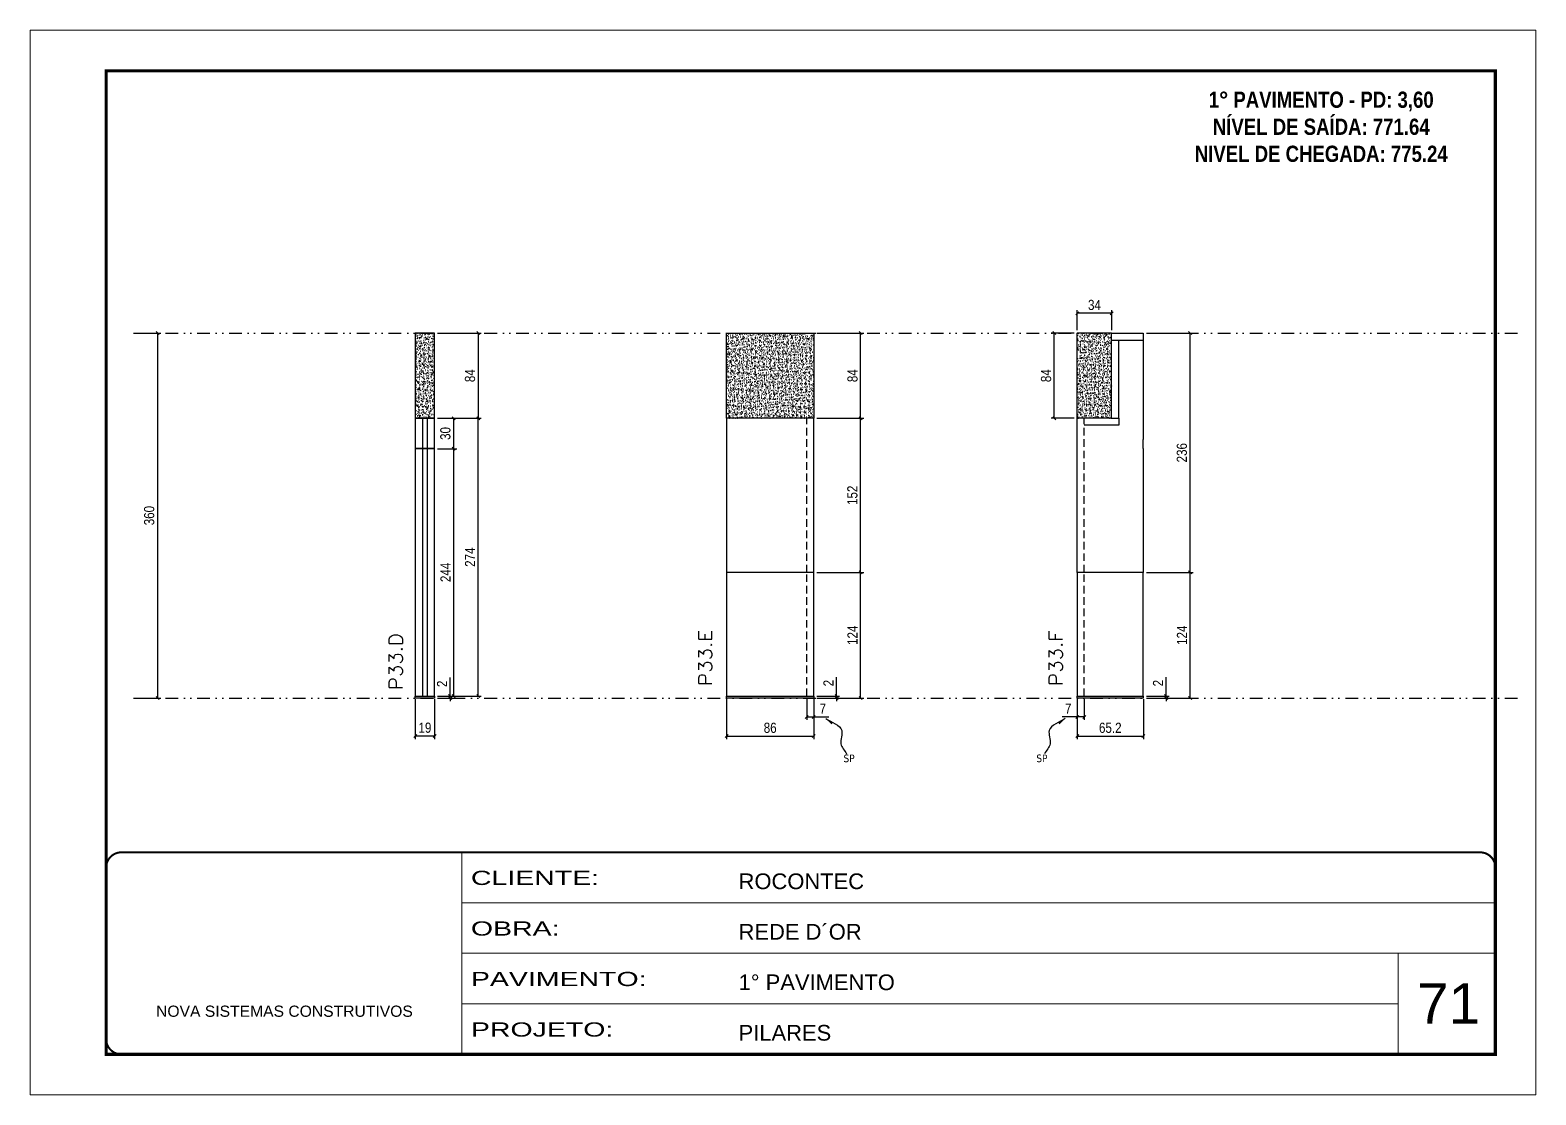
# Model space of a CAD drawing. Extents: x 2949 to 9203, y -16089 to 12527.
# Drawn here: x 6119 to 7604, y -8049 to -6999 of the extents above; entities that cross this region are included whole.
import ezdxf

# ---------------------------------------------------------------- set-up
doc = ezdxf.new("R2010")
doc.units = 0
for name, pattern in [('CONTINUO', [0]), ('DASHED', [0.75, 0.5, -0.25]), ('DIVIDE2', [0.625, 0.25, -0.125, 0, -0.125, 0, -0.125]), ('HIDDEN', [0.375, 0.25, -0.125])]:
    doc.linetypes.add(name, pattern=pattern)
for name, color, linetype, lineweight in [('CARIMBO', 255, 'Continuous', 9), ('Folhas', 255, 'Continuous', 9), ('SARRAFO DE PRESSAO', 251, 'DASHED', 9), ('Texto Seção', 7, 'Continuous', 15)]:
    doc.layers.add(name, color=color, linetype=linetype, lineweight=lineweight)
for name, color, linetype in [('COTA', 241, 'Continuous'), ('cotas', 4, 'Continuous'), ('NOMENCLATURA', 7, 'Continuous'), ('Nível', 160, 'Continuous'), ('Painéis', 200, 'Continuous'), ('SARR_2.2x7', 40, 'Continuous'), ('Sarrafo de Pressão', 42, 'HIDDEN'), ('texto', 7, 'Continuous')]:
    doc.layers.add(name, color=color, linetype=linetype)
doc.styles.add('ARIAL', font='arial.ttf')
doc.styles.add('COTA TECNICA', font='techl___.ttf', dxfattribs={"height": 10})
doc.styles.add('COTA TECNICA-50', font='techl___.ttf', dxfattribs={"height": 10})
doc.styles.add('REGUA-120', font='ROMANS.shx', dxfattribs={"height": 15})
doc.styles.add('ROMANC', font='techb___.ttf', dxfattribs={"height": 2.5})
doc.styles.get("Standard").update_dxf_attribs({"font": 'arial.ttf'})
doc.styles.add('Tecnologia', font='')
doc.styles.get('Tecnologia').set_extended_font_data('Forgotten Futurist')
doc.dimstyles.new('COTA PAINEL-50', dxfattribs={"dimtxt": 10, "dimasz": 3, "dimexe": 3, "dimexo": 3, "dimgap": 3, "dimtad": 1, "dimdec": 1, "dimzin": 12, "dimdsep": 46, "dimtxsty": 'COTA TECNICA-50', "dimblk1": 'OBLIQUE', "dimblk2": 'OBLIQUE', "dimsah": 1, "dimcen": 0.9, "dimclrd": 4, "dimclre": 4, "dimclrt": 240, "dimadec": 1, "dimazin": 3, "dimtfac": 1, "dimtdec": 1, "dimtmove": 0, "dimatfit": 3, "dimfxl": 1, "dimtolj": 1, "dimtzin": 12, "dimarcsym": 0})
doc.dimstyles.new('PAINEL', dxfattribs={"dimtxt": 10, "dimasz": 3, "dimexe": 3, "dimexo": 3, "dimgap": 3, "dimtad": 1, "dimdec": 1, "dimzin": 12, "dimdsep": 46, "dimtxsty": 'COTA TECNICA', "dimblk1": 'OBLIQUE', "dimblk2": 'OBLIQUE', "dimsah": 1, "dimcen": 0.9, "dimclrd": 4, "dimclre": 4, "dimclrt": 240, "dimadec": 1, "dimazin": 3, "dimtfac": 1, "dimtdec": 1, "dimtmove": 0, "dimatfit": 3, "dimfxl": 1, "dimtolj": 1, "dimtzin": 12, "dimarcsym": 0})
doc.dimstyles.get("Standard").update_dxf_attribs({"dimtxt": 0.18, "dimasz": 0.18, "dimexe": 0.18, "dimexo": 0.0625, "dimgap": 0.09, "dimtad": 0, "dimtih": 1, "dimtoh": 1, "dimdec": 4, "dimzin": 0, "dimdsep": 46, "dimtxsty": 'Standard', "dimcen": 0.09, "dimadec": 0, "dimazin": 0, "dimtfac": 1, "dimtdec": 4, "dimtofl": 0, "dimtmove": 0, "dimatfit": 3, "dimfxl": 1, "dimtolj": 1, "dimtzin": 0, "dimarcsym": 0})

# ---------------------------------------------------------------- blocks, each defined once
blk = doc.blocks.new('9999999999')
at = {"color": 30, "linetype": 'CONTINUO'}
for p, q in [((98564.6, 34230.2), (98564.6, 34429.4)), ((98564.6, 34379.6), (99584, 34379.6)), ((98564.6, 34329.8), (99488, 34329.8)), ((99584, 34329.8), (99488, 34329.8)), ((99488, 34329.8), (99488, 34230.2)), ((98564.6, 34280), (99488, 34280))]:
    blk.add_line(p, q, dxfattribs=at)
at = {"color": 30, "linetype": 'CONTINUO', "const_width": 2}
blk.add_lwpolyline([(99584, 34230.2), (99584, 34414.4, 0.414214), (99569, 34429.4), (98229, 34429.4, 0.414214), (98214, 34414.4), (98214, 34245.2, 0.414214), (98229, 34230.2), (99584, 34230.2)], format="xyb", dxfattribs=at)
at = {"layer": 'Folhas'}
blk.add_lwpolyline([(98139, 34190.2), (99624, 34190.2), (99624, 35240.2), (98139, 35240.2)], close=True, dxfattribs=at)
at = {"layer": 'Folhas', "color": 30, "const_width": 3}
blk.add_lwpolyline([(98214, 34230.2), (99584, 34230.2), (99584, 35200.2), (98214, 35200.2)], close=True, dxfattribs=at)
at = {"color": 7, "linetype": 'Continuous', "ltscale": 5, "style": 'ARIAL'}
for s, height, p in [('ROCONTEC', 15.48, (98837.7, 34393.1)), ('REDE D´OR', 15.48, (98837.7, 34343.3)), ('1° PAVIMENTO', 15.483, (98837.7, 34293.5)), ('NOVA SISTEMAS CONSTRUTIVOS', 11.059, (98263.2, 34267.2)), ('PILARES', 15.48, (98837.7, 34243.7))]:
    blk.add_text(s, height=height, dxfattribs=at).set_placement(p)
at = {"layer": 'Folhas', "color": 7, "style": 'Tecnologia', "width": 1.5}
for s, p in [('CLIENTE:', (98573.7, 34397.2)), ('OBRA:', (98573.7, 34347.3)), ('PAVIMENTO:', (98573.7, 34297.5)), ('PROJETO:', (98573.7, 34247.7))]:
    blk.add_text(s, height=14, dxfattribs=at).set_placement(p)
blk = doc.blocks.new('_Oblique')
at = {"color": 0, "linetype": 'ByBlock', "lineweight": -2}
blk.add_line((-0.5, -0.5), (0.5, 0.5), dxfattribs=at)
blk = doc.blocks.new('*D2762')
at = {"layer": 'cotas', "color": 4, "linetype": 'ByBlock', "lineweight": -2, "transparency": 16777216}
for p, q in [((6224, -7297.8), (6247.8, -7297.8)), ((6244.8, -7297.8), (6244.8, -7657.8)), ((6224, -7657.8), (6247.8, -7657.8))]:
    blk.add_line(p, q, dxfattribs=at)
at = {"layer": 'Defpoints', "color": 0, "linetype": 'ByBlock', "transparency": 16777216}
for p in [(6221, -7297.8), (6221, -7657.8), (6244.8, -7657.8)]:
    blk.add_point(p, dxfattribs=at)
at = {"layer": 'cotas', "color": 4, "linetype": 'ByBlock', "lineweight": -2, "transparency": 16777216, "xscale": 3, "yscale": 3, "zscale": 3}
for p, rotation in [((6244.8, -7297.8), 90), ((6244.8, -7657.8), 270)]:
    blk.add_blockref('_Oblique', p, dxfattribs=dict(at, rotation=rotation))
at = {"layer": 'cotas', "color": 240, "linetype": 'ByBlock', "transparency": 16777216, "insert": (6236.5, -7477.8), "char_height": 10, "attachment_point": 5, "rotation": 90, "style": 'COTA TECNICA'}
blk.add_mtext('\\A1;360', dxfattribs=at)
blk = doc.blocks.new('*D2734')
at = {"layer": 'COTA', "color": 4, "lineweight": -2, "transparency": 16777216}
for p, q in [((7151.7, -7658.8), (7151.7, -7698.2)), ((7216.9, -7658.8), (7216.9, -7698.2)), ((7151.7, -7695.2), (7216.9, -7695.2))]:
    blk.add_line(p, q, dxfattribs=at)
at = {"layer": 'Defpoints', "color": 0, "transparency": 16777216}
for p in [(7151.7, -7655.8), (7216.9, -7655.8), (7216.9, -7695.2)]:
    blk.add_point(p, dxfattribs=at)
at = {"layer": 'COTA', "color": 4, "lineweight": -2, "transparency": 16777216, "xscale": 3, "yscale": 3, "zscale": 3, "rotation": 180}
blk.add_blockref('_Oblique', (7151.7, -7695.2), dxfattribs=at)
at = {"layer": 'COTA', "color": 4, "lineweight": -2, "transparency": 16777216, "xscale": 3, "yscale": 3, "zscale": 3}
blk.add_blockref('_Oblique', (7216.9, -7695.2), dxfattribs=at)
at = {"layer": 'COTA', "color": 240, "transparency": 16777216, "insert": (7184.3, -7687.1), "char_height": 10, "attachment_point": 5, "style": 'COTA TECNICA'}
blk.add_mtext('\\A1;65.2', dxfattribs=at)
blk = doc.blocks.new('*D2735')
at = {"layer": 'COTA', "color": 4, "lineweight": -2, "transparency": 16777216}
for p, q in [((7219.9, -7297.8), (7266.1, -7297.8)), ((7263.1, -7533.8), (7263.1, -7297.8)), ((7219.9, -7533.8), (7266.1, -7533.8))]:
    blk.add_line(p, q, dxfattribs=at)
at = {"layer": 'Defpoints', "color": 0, "transparency": 16777216}
for p in [(7216.9, -7297.8), (7263.1, -7297.8), (7216.9, -7533.8)]:
    blk.add_point(p, dxfattribs=at)
at = {"layer": 'COTA', "color": 4, "lineweight": -2, "transparency": 16777216, "xscale": 3, "yscale": 3, "zscale": 3}
for p, rotation in [((7263.1, -7297.8), 90), ((7263.1, -7533.8), 270)]:
    blk.add_blockref('_Oblique', p, dxfattribs=dict(at, rotation=rotation))
at = {"layer": 'COTA', "color": 240, "transparency": 16777216, "insert": (7254.9, -7415.8), "char_height": 10, "attachment_point": 5, "rotation": 90, "style": 'COTA TECNICA'}
blk.add_mtext('\\A1;236', dxfattribs=at)
blk = doc.blocks.new('*D2736')
at = {"layer": 'COTA', "color": 4, "lineweight": -2, "transparency": 16777216}
for p, q in [((7151.7, -7660.8), (7151.7, -7679.3)), ((7158.7, -7658.8), (7158.7, -7679.3)), ((7151.7, -7676.3), (7136.9, -7676.3)), ((7158.7, -7676.3), (7151.7, -7676.3))]:
    blk.add_line(p, q, dxfattribs=at)
at = {"layer": 'Defpoints', "color": 0, "transparency": 16777216}
for p in [(7151.7, -7657.8), (7158.7, -7655.8), (7151.7, -7676.3)]:
    blk.add_point(p, dxfattribs=at)
at = {"layer": 'COTA', "color": 4, "lineweight": -2, "transparency": 16777216, "xscale": 3, "yscale": 3, "zscale": 3, "rotation": 180}
blk.add_blockref('_Oblique', (7151.7, -7676.3), dxfattribs=at)
at = {"layer": 'COTA', "color": 4, "lineweight": -2, "transparency": 16777216, "xscale": 3, "yscale": 3, "zscale": 3}
blk.add_blockref('_Oblique', (7158.7, -7676.3), dxfattribs=at)
at = {"layer": 'COTA', "color": 240, "transparency": 16777216, "insert": (7142.8, -7668.2), "char_height": 10, "attachment_point": 5, "style": 'COTA TECNICA-50'}
blk.add_mtext('\\A1;7', dxfattribs=at)
blk = doc.blocks.new('*D2737')
at = {"layer": 'COTA', "color": 4, "lineweight": -2, "transparency": 16777216}
for p, q in [((7219.9, -7533.8), (7266.1, -7533.8)), ((7263.1, -7657.8), (7263.1, -7533.8)), ((7219.9, -7657.8), (7266.1, -7657.8))]:
    blk.add_line(p, q, dxfattribs=at)
at = {"layer": 'Defpoints', "color": 0, "transparency": 16777216}
for p in [(7216.9, -7533.8), (7263.1, -7533.8), (7216.9, -7657.8)]:
    blk.add_point(p, dxfattribs=at)
at = {"layer": 'COTA', "color": 4, "lineweight": -2, "transparency": 16777216, "xscale": 3, "yscale": 3, "zscale": 3}
for p, rotation in [((7263.1, -7533.8), 90), ((7263.1, -7657.8), 270)]:
    blk.add_blockref('_Oblique', p, dxfattribs=dict(at, rotation=rotation))
at = {"layer": 'COTA', "color": 240, "transparency": 16777216, "insert": (7255, -7595.8), "char_height": 10, "attachment_point": 5, "rotation": 90, "style": 'COTA TECNICA-50'}
blk.add_mtext('\\A1;124', dxfattribs=at)
blk = doc.blocks.new('*D2738')
at = {"layer": 'COTA', "color": 4, "lineweight": -2, "transparency": 16777216}
for p, q in [((7239.4, -7655.8), (7239.4, -7637)), ((7219.9, -7655.8), (7242.4, -7655.8)), ((7219.9, -7657.8), (7242.4, -7657.8)), ((7239.4, -7657.8), (7239.4, -7655.8)), ((7239.4, -7657.8), (7239.4, -7660.8))]:
    blk.add_line(p, q, dxfattribs=at)
at = {"layer": 'Defpoints', "color": 0, "transparency": 16777216}
for p in [(7216.9, -7655.8), (7216.9, -7657.8), (7239.4, -7657.8)]:
    blk.add_point(p, dxfattribs=at)
at = {"layer": 'COTA', "color": 4, "lineweight": -2, "transparency": 16777216, "xscale": 3, "yscale": 3, "zscale": 3}
for p, rotation in [((7239.4, -7655.8), 270), ((7239.4, -7657.8), 90)]:
    blk.add_blockref('_Oblique', p, dxfattribs=dict(at, rotation=rotation))
at = {"layer": 'COTA', "color": 240, "transparency": 16777216, "insert": (7231.4, -7643), "char_height": 10, "attachment_point": 5, "rotation": 90, "style": 'COTA TECNICA-50'}
blk.add_mtext('\\A1;2', dxfattribs=at)
blk = doc.blocks.new('*D2739')
at = {"layer": 'COTA', "color": 4, "lineweight": -2, "transparency": 16777216}
for p, q in [((6805.9, -7658.8), (6805.9, -7698.2)), ((6891.9, -7658.8), (6891.9, -7698.2)), ((6805.9, -7695.2), (6891.9, -7695.2))]:
    blk.add_line(p, q, dxfattribs=at)
at = {"layer": 'Defpoints', "color": 0, "transparency": 16777216}
for p in [(6805.9, -7655.8), (6891.9, -7655.8), (6891.9, -7695.2)]:
    blk.add_point(p, dxfattribs=at)
at = {"layer": 'COTA', "color": 4, "lineweight": -2, "transparency": 16777216, "xscale": 3, "yscale": 3, "zscale": 3, "rotation": 180}
blk.add_blockref('_Oblique', (6805.9, -7695.2), dxfattribs=at)
at = {"layer": 'COTA', "color": 4, "lineweight": -2, "transparency": 16777216, "xscale": 3, "yscale": 3, "zscale": 3}
blk.add_blockref('_Oblique', (6891.9, -7695.2), dxfattribs=at)
at = {"layer": 'COTA', "color": 240, "transparency": 16777216, "insert": (6848.9, -7687.1), "char_height": 10, "attachment_point": 5, "style": 'COTA TECNICA'}
blk.add_mtext('\\A1;86', dxfattribs=at)
blk = doc.blocks.new('*D2740')
at = {"layer": 'COTA', "color": 4, "lineweight": -2, "transparency": 16777216}
for p, q in [((6884.9, -7658.8), (6884.9, -7679.3)), ((6891.9, -7660.8), (6891.9, -7679.3)), ((6884.9, -7676.3), (6891.9, -7676.3)), ((6891.9, -7676.3), (6906.6, -7676.3))]:
    blk.add_line(p, q, dxfattribs=at)
at = {"layer": 'Defpoints', "color": 0, "transparency": 16777216}
for p in [(6884.9, -7655.8), (6891.9, -7657.8), (6891.9, -7676.3)]:
    blk.add_point(p, dxfattribs=at)
at = {"layer": 'COTA', "color": 4, "lineweight": -2, "transparency": 16777216, "xscale": 3, "yscale": 3, "zscale": 3, "rotation": 180}
blk.add_blockref('_Oblique', (6884.9, -7676.3), dxfattribs=at)
at = {"layer": 'COTA', "color": 4, "lineweight": -2, "transparency": 16777216, "xscale": 3, "yscale": 3, "zscale": 3}
blk.add_blockref('_Oblique', (6891.9, -7676.3), dxfattribs=at)
at = {"layer": 'COTA', "color": 240, "transparency": 16777216, "insert": (6900.8, -7668.2), "char_height": 10, "attachment_point": 5, "style": 'COTA TECNICA-50'}
blk.add_mtext('\\A1;7', dxfattribs=at)
blk = doc.blocks.new('*D2741')
at = {"layer": 'COTA', "color": 4, "lineweight": -2, "transparency": 16777216}
for p, q in [((6894.9, -7533.8), (6941.1, -7533.8)), ((6938.1, -7657.8), (6938.1, -7533.8)), ((6894.9, -7657.8), (6941.1, -7657.8))]:
    blk.add_line(p, q, dxfattribs=at)
at = {"layer": 'Defpoints', "color": 0, "transparency": 16777216}
for p in [(6891.9, -7533.8), (6938.1, -7533.8), (6891.9, -7657.8)]:
    blk.add_point(p, dxfattribs=at)
at = {"layer": 'COTA', "color": 4, "lineweight": -2, "transparency": 16777216, "xscale": 3, "yscale": 3, "zscale": 3}
for p, rotation in [((6938.1, -7533.8), 90), ((6938.1, -7657.8), 270)]:
    blk.add_blockref('_Oblique', p, dxfattribs=dict(at, rotation=rotation))
at = {"layer": 'COTA', "color": 240, "transparency": 16777216, "insert": (6930.1, -7595.8), "char_height": 10, "attachment_point": 5, "rotation": 90, "style": 'COTA TECNICA-50'}
blk.add_mtext('\\A1;124', dxfattribs=at)
blk = doc.blocks.new('*D2742')
at = {"layer": 'COTA', "color": 4, "lineweight": -2, "transparency": 16777216}
for p, q in [((6914.4, -7655.8), (6914.4, -7637)), ((6894.9, -7655.8), (6917.4, -7655.8)), ((6894.9, -7657.8), (6917.4, -7657.8)), ((6914.4, -7657.8), (6914.4, -7655.8)), ((6914.4, -7657.8), (6914.4, -7660.8))]:
    blk.add_line(p, q, dxfattribs=at)
at = {"layer": 'Defpoints', "color": 0, "transparency": 16777216}
for p in [(6891.9, -7655.8), (6891.9, -7657.8), (6914.4, -7657.8)]:
    blk.add_point(p, dxfattribs=at)
at = {"layer": 'COTA', "color": 4, "lineweight": -2, "transparency": 16777216, "xscale": 3, "yscale": 3, "zscale": 3}
for p, rotation in [((6914.4, -7655.8), 270), ((6914.4, -7657.8), 90)]:
    blk.add_blockref('_Oblique', p, dxfattribs=dict(at, rotation=rotation))
at = {"layer": 'COTA', "color": 240, "transparency": 16777216, "insert": (6906.4, -7643), "char_height": 10, "attachment_point": 5, "rotation": 90, "style": 'COTA TECNICA-50'}
blk.add_mtext('\\A1;2', dxfattribs=at)
blk = doc.blocks.new('*D2743')
at = {"layer": 'COTA', "color": 4, "linetype": 'ByBlock', "lineweight": -2, "transparency": 16777216}
for p, q in [((7148.7, -7297.8), (7126.1, -7297.8)), ((7129.1, -7381.8), (7129.1, -7297.8)), ((7148.7, -7381.8), (7126.1, -7381.8))]:
    blk.add_line(p, q, dxfattribs=at)
at = {"layer": 'Defpoints', "color": 0, "linetype": 'ByBlock', "transparency": 16777216}
for p in [(7129.1, -7297.8), (7151.7, -7297.8), (7151.7, -7381.8)]:
    blk.add_point(p, dxfattribs=at)
at = {"layer": 'COTA', "color": 4, "linetype": 'ByBlock', "lineweight": -2, "transparency": 16777216, "xscale": 3, "yscale": 3, "zscale": 3}
for p, rotation in [((7129.1, -7297.8), 90), ((7129.1, -7381.8), 270)]:
    blk.add_blockref('_Oblique', p, dxfattribs=dict(at, rotation=rotation))
at = {"layer": 'COTA', "color": 240, "linetype": 'ByBlock', "transparency": 16777216, "insert": (7121, -7339.8), "char_height": 10, "attachment_point": 5, "rotation": 90, "style": 'COTA TECNICA'}
blk.add_mtext('\\A1;84', dxfattribs=at)
blk = doc.blocks.new('*D2746')
at = {"layer": 'COTA', "color": 4, "linetype": 'ByBlock', "lineweight": -2, "transparency": 16777216}
for p, q in [((6894.9, -7381.8), (6941.1, -7381.8)), ((6938.1, -7533.8), (6938.1, -7381.8)), ((6894.9, -7533.8), (6941.1, -7533.8))]:
    blk.add_line(p, q, dxfattribs=at)
at = {"layer": 'Defpoints', "color": 0, "linetype": 'ByBlock', "transparency": 16777216}
for p in [(6891.9, -7381.8), (6938.1, -7381.8), (6891.9, -7533.8)]:
    blk.add_point(p, dxfattribs=at)
at = {"layer": 'COTA', "color": 4, "linetype": 'ByBlock', "lineweight": -2, "transparency": 16777216, "xscale": 3, "yscale": 3, "zscale": 3}
for p, rotation in [((6938.1, -7381.8), 90), ((6938.1, -7533.8), 270)]:
    blk.add_blockref('_Oblique', p, dxfattribs=dict(at, rotation=rotation))
at = {"layer": 'COTA', "color": 240, "linetype": 'ByBlock', "transparency": 16777216, "insert": (6930, -7457.8), "char_height": 10, "attachment_point": 5, "rotation": 90, "style": 'COTA TECNICA'}
blk.add_mtext('\\A1;152', dxfattribs=at)
blk = doc.blocks.new('*D2763')
at = {"layer": 'COTA', "color": 4, "linetype": 'ByBlock', "lineweight": -2, "transparency": 16777216}
for p, q in [((7151.7, -7294.8), (7151.7, -7275.3)), ((7185.7, -7294.8), (7185.7, -7275.3)), ((7185.7, -7278.3), (7151.7, -7278.3))]:
    blk.add_line(p, q, dxfattribs=at)
at = {"layer": 'Defpoints', "color": 0, "linetype": 'ByBlock', "transparency": 16777216}
for p in [(7151.7, -7278.3), (7151.7, -7297.8), (7185.7, -7297.8)]:
    blk.add_point(p, dxfattribs=at)
at = {"layer": 'COTA', "color": 4, "linetype": 'ByBlock', "lineweight": -2, "transparency": 16777216, "xscale": 3, "yscale": 3, "zscale": 3, "rotation": 180}
blk.add_blockref('_Oblique', (7151.7, -7278.3), dxfattribs=at)
at = {"layer": 'COTA', "color": 4, "linetype": 'ByBlock', "lineweight": -2, "transparency": 16777216, "xscale": 3, "yscale": 3, "zscale": 3}
blk.add_blockref('_Oblique', (7185.7, -7278.3), dxfattribs=at)
at = {"layer": 'COTA', "color": 240, "linetype": 'ByBlock', "transparency": 16777216, "insert": (7168.7, -7270.1), "char_height": 10, "attachment_point": 5, "style": 'COTA TECNICA'}
blk.add_mtext('\\A1;34', dxfattribs=at)
blk = doc.blocks.new('*D2769')
at = {"layer": 'COTA', "color": 4, "lineweight": -2, "transparency": 16777216}
for p, q in [((6498.9, -7658.8), (6498.9, -7698.1)), ((6517.9, -7658.8), (6517.9, -7698.1)), ((6498.9, -7695.1), (6517.9, -7695.1))]:
    blk.add_line(p, q, dxfattribs=at)
at = {"layer": 'Defpoints', "color": 0, "transparency": 16777216}
for p in [(6498.9, -7655.8), (6517.9, -7655.8), (6517.9, -7695.1)]:
    blk.add_point(p, dxfattribs=at)
at = {"layer": 'COTA', "color": 4, "lineweight": -2, "transparency": 16777216, "xscale": 3, "yscale": 3, "zscale": 3, "rotation": 180}
blk.add_blockref('_Oblique', (6498.9, -7695.1), dxfattribs=at)
at = {"layer": 'COTA', "color": 4, "lineweight": -2, "transparency": 16777216, "xscale": 3, "yscale": 3, "zscale": 3}
blk.add_blockref('_Oblique', (6517.9, -7695.1), dxfattribs=at)
at = {"layer": 'COTA', "color": 240, "transparency": 16777216, "insert": (6508.4, -7687), "char_height": 10, "attachment_point": 5, "style": 'COTA TECNICA'}
blk.add_mtext('\\A1;19', dxfattribs=at)
blk = doc.blocks.new('*D2770')
at = {"layer": 'COTA', "color": 4, "lineweight": -2, "transparency": 16777216}
for p, q in [((6533.3, -7655.8), (6533.3, -7637.6)), ((6520.9, -7655.8), (6536.3, -7655.8)), ((6520.9, -7657.8), (6536.3, -7657.8)), ((6533.3, -7657.8), (6533.3, -7655.8)), ((6533.3, -7657.8), (6533.3, -7660.8))]:
    blk.add_line(p, q, dxfattribs=at)
at = {"layer": 'Defpoints', "color": 0, "transparency": 16777216}
for p in [(6517.9, -7655.8), (6517.9, -7657.8), (6533.3, -7655.8)]:
    blk.add_point(p, dxfattribs=at)
at = {"layer": 'COTA', "color": 4, "lineweight": -2, "transparency": 16777216, "xscale": 3, "yscale": 3, "zscale": 3}
for p, rotation in [((6533.3, -7655.8), 270), ((6533.3, -7657.8), 90)]:
    blk.add_blockref('_Oblique', p, dxfattribs=dict(at, rotation=rotation))
at = {"layer": 'COTA', "color": 240, "transparency": 16777216, "insert": (6525.3, -7643.7), "char_height": 10, "attachment_point": 5, "rotation": 90, "style": 'COTA TECNICA-50'}
blk.add_mtext('\\A1;2', dxfattribs=at)
blk = doc.blocks.new('*D2772')
at = {"layer": 'COTA', "color": 4, "linetype": 'ByBlock', "lineweight": -2, "transparency": 16777216}
for p, q in [((6520.9, -7297.8), (6564, -7297.8)), ((6561, -7297.8), (6561, -7381.8)), ((6520.9, -7381.8), (6564, -7381.8))]:
    blk.add_line(p, q, dxfattribs=at)
at = {"layer": 'Defpoints', "color": 0, "linetype": 'ByBlock', "transparency": 16777216}
for p in [(6517.9, -7297.8), (6517.9, -7381.8), (6561, -7381.8)]:
    blk.add_point(p, dxfattribs=at)
at = {"layer": 'COTA', "color": 4, "linetype": 'ByBlock', "lineweight": -2, "transparency": 16777216, "xscale": 3, "yscale": 3, "zscale": 3}
for p, rotation in [((6561, -7297.8), 90), ((6561, -7381.8), 270)]:
    blk.add_blockref('_Oblique', p, dxfattribs=dict(at, rotation=rotation))
at = {"layer": 'COTA', "color": 240, "linetype": 'ByBlock', "transparency": 16777216, "insert": (6552.9, -7339.8), "char_height": 10, "attachment_point": 5, "rotation": 90, "style": 'COTA TECNICA'}
blk.add_mtext('\\A1;84', dxfattribs=at)
blk = doc.blocks.new('*D2773')
at = {"layer": 'COTA', "color": 4, "linetype": 'ByBlock', "lineweight": -2, "transparency": 16777216}
for p, q in [((6520.9, -7381.8), (6564, -7381.8)), ((6561, -7655.8), (6561, -7381.8)), ((6520.9, -7655.8), (6564, -7655.8))]:
    blk.add_line(p, q, dxfattribs=at)
at = {"layer": 'Defpoints', "color": 0, "linetype": 'ByBlock', "transparency": 16777216}
for p in [(6517.9, -7381.8), (6561, -7381.8), (6517.9, -7655.8)]:
    blk.add_point(p, dxfattribs=at)
at = {"layer": 'COTA', "color": 4, "linetype": 'ByBlock', "lineweight": -2, "transparency": 16777216, "xscale": 3, "yscale": 3, "zscale": 3}
for p, rotation in [((6561, -7381.8), 90), ((6561, -7655.8), 270)]:
    blk.add_blockref('_Oblique', p, dxfattribs=dict(at, rotation=rotation))
at = {"layer": 'COTA', "color": 240, "linetype": 'ByBlock', "transparency": 16777216, "insert": (6552.9, -7518.8), "char_height": 10, "attachment_point": 5, "rotation": 90, "style": 'COTA TECNICA'}
blk.add_mtext('\\A1;274', dxfattribs=at)
blk = doc.blocks.new('*D2774')
at = {"layer": 'COTA', "color": 4, "linetype": 'ByBlock', "lineweight": -2, "transparency": 16777216}
for p, q in [((6520.9, -7411.8), (6539.8, -7411.8)), ((6536.8, -7655.8), (6536.8, -7411.8)), ((6520.9, -7655.8), (6539.8, -7655.8))]:
    blk.add_line(p, q, dxfattribs=at)
at = {"layer": 'Defpoints', "color": 0, "linetype": 'ByBlock', "transparency": 16777216}
for p in [(6517.9, -7411.8), (6536.8, -7411.8), (6517.9, -7655.8)]:
    blk.add_point(p, dxfattribs=at)
at = {"layer": 'COTA', "color": 4, "linetype": 'ByBlock', "lineweight": -2, "transparency": 16777216, "xscale": 3, "yscale": 3, "zscale": 3}
for p, rotation in [((6536.8, -7411.8), 90), ((6536.8, -7655.8), 270)]:
    blk.add_blockref('_Oblique', p, dxfattribs=dict(at, rotation=rotation))
at = {"layer": 'COTA', "color": 240, "linetype": 'ByBlock', "transparency": 16777216, "insert": (6528.7, -7533.8), "char_height": 10, "attachment_point": 5, "rotation": 90, "style": 'COTA TECNICA'}
blk.add_mtext('\\A1;244', dxfattribs=at)
blk = doc.blocks.new('*D2771')
at = {"layer": 'COTA', "color": 4, "linetype": 'ByBlock', "lineweight": -2, "transparency": 16777216}
for p, q in [((6520.9, -7381.8), (6539.8, -7381.8)), ((6536.8, -7411.8), (6536.8, -7381.8)), ((6520.9, -7411.8), (6539.8, -7411.8))]:
    blk.add_line(p, q, dxfattribs=at)
at = {"layer": 'Defpoints', "color": 0, "linetype": 'ByBlock', "transparency": 16777216}
for p in [(6517.9, -7381.8), (6536.8, -7381.8), (6517.9, -7411.8)]:
    blk.add_point(p, dxfattribs=at)
at = {"layer": 'COTA', "color": 4, "linetype": 'ByBlock', "lineweight": -2, "transparency": 16777216, "xscale": 3, "yscale": 3, "zscale": 3}
for p, rotation in [((6536.8, -7381.8), 90), ((6536.8, -7411.8), 270)]:
    blk.add_blockref('_Oblique', p, dxfattribs=dict(at, rotation=rotation))
at = {"layer": 'COTA', "color": 240, "linetype": 'ByBlock', "transparency": 16777216, "insert": (6528.6, -7396.8), "char_height": 10, "attachment_point": 5, "rotation": 90, "style": 'COTA TECNICA'}
blk.add_mtext('\\A1;30', dxfattribs=at)
blk = doc.blocks.new('*D2781')
at = {"layer": 'COTA', "color": 4, "lineweight": -2, "transparency": 16777216}
for p, q in [((6894.9, -7297.8), (6941.1, -7297.8)), ((6938.1, -7381.8), (6938.1, -7297.8)), ((6894.9, -7381.8), (6941.1, -7381.8))]:
    blk.add_line(p, q, dxfattribs=at)
at = {"layer": 'Defpoints', "color": 0, "transparency": 16777216}
for p in [(6891.9, -7297.8), (6938.1, -7297.8), (6891.9, -7381.8)]:
    blk.add_point(p, dxfattribs=at)
at = {"layer": 'COTA', "color": 4, "lineweight": -2, "transparency": 16777216, "xscale": 3, "yscale": 3, "zscale": 3}
for p, rotation in [((6938.1, -7297.8), 90), ((6938.1, -7381.8), 270)]:
    blk.add_blockref('_Oblique', p, dxfattribs=dict(at, rotation=rotation))
at = {"layer": 'COTA', "color": 240, "transparency": 16777216, "insert": (6930.1, -7339.8), "char_height": 10, "attachment_point": 5, "rotation": 90, "style": 'COTA TECNICA-50'}
blk.add_mtext('\\A1;84', dxfattribs=at)

msp = doc.modelspace()

# ---------------------------------------------------------------- hatches: boundary and pattern name
at = {"layer": 'COTA', "linetype": 'ByBlock'}
h = msp.add_hatch(dxfattribs=at)
h.set_pattern_fill('AR-CONC', color=256, scale=0.03)
h.set_pattern_definition([(50, (-125392.7452, -41107.6722), (5.46554007, -0.47817257), [0.5715, -6.2865]), (355, (-125392.745, -41107.672), (-1.05730264, 5.73170536), [0.4572, -5.02921753]), (100.4514447, (-125392.29, -41107.712), (4.40823741, 5.25353256), [0.48570026, -5.34270734]), (46.1842, (-125392.745, -41106.148), (8.13237123, -1.26126984), [0.85725, -9.42975]), (96.6355576, (-125392.0676, -41106.253), (7.122124, 7.42278374), [0.7285507, -8.01406824]), (351.184151, (-125392.745, -41106.148), (7.122124, 7.42278374), [0.685799, -7.54379196]), (21, (-125391.9832, -41106.5292), (4.54843174, -3.06795595), [0.5715, -6.2865]), (326, (-125391.983, -41106.529), (1.85406085, 5.52563898), [0.4572, -5.0292]), (71.451445, (-125391.604, -41106.785), (6.40249258, 2.45768307), [0.48570026, -5.34269813]), (37.5, (-125392.7452, -41107.6722), (0.092658098, 2.536651166), [0, -4.96824, 0, -5.1054, 0, -5.04825]), (7.5, (-125392.7452, -41107.6722), (2.004589875, 3.005417245), [0, -2.91084, 0, -4.85394, 0, -1.92405]), (327.5, (-125394.4445, -41107.6722), (4.067717855, -0.17186232), [0, -1.905, 0, -5.9436, 0, -7.8867]), (317.5, (-125395.2065, -41107.6722), (4.44387544, 0.76279473), [0, -2.4765, 0, -3.94716, 0, -5.6007])])
h.paths.add_polyline_path([(6517.91, -7297.76), (6498.91, -7297.76), (6498.91, -7381.76), (6517.91, -7381.76)])
h = msp.add_hatch(dxfattribs=at)
h.set_pattern_fill('AR-CONC', color=256, scale=0.03)
h.set_pattern_definition([(50, (2113.7343, -3964.769), (5.46554, -0.4781726), [0.5715, -6.2865]), (355, (2113.7343, -3964.769), (-1.0573026, 5.7317054), [0.4572, -5.0292175]), (100.45144, (2114.19, -3964.809), (4.4082374, 5.2535326), [0.4857003, -5.3427073]), (46.1842, (2113.734, -3963.245), (8.132371, -1.26127), [0.85725, -9.42975]), (96.63556, (2114.412, -3963.35), (7.122124, 7.422784), [0.728551, -8.014068]), (351.18415, (2113.734, -3963.245), (7.122124, 7.422784), [0.685799, -7.543792]), (21, (2114.4963, -3963.626), (4.5484317, -3.067956), [0.5715, -6.2865]), (326, (2114.4963, -3963.626), (1.854061, 5.525639), [0.4572, -5.0292]), (71.45144, (2114.8753, -3963.882), (6.4024926, 2.457683), [0.4857003, -5.342698]), (37.5, (2113.7343, -3964.7692), (0.0926581, 2.53665117), [0, -4.96824, 0, -5.1054, 0, -5.04825]), (7.5, (2113.7343, -3964.7692), (2.0045899, 3.0054172), [0, -2.91084, 0, -4.85394, 0, -1.92405]), (327.5, (2112.035, -3964.7692), (4.06771786, -0.1718623), [0, -1.905, 0, -5.9436, 0, -7.8867]), (317.5, (2111.273, -3964.7692), (4.4438754, 0.7627947), [0, -2.4765, 0, -3.94716, 0, -5.6007])])
h.paths.add_polyline_path([(6805.91, -7381.76), (6891.91, -7381.76), (6891.91, -7297.76), (6805.91, -7297.76)])
h = msp.add_hatch(dxfattribs=at)
h.set_pattern_fill('AR-CONC', color=256, scale=0.03)
h.set_pattern_definition([(50, (-124139.149, -36522.372), (5.46554007, -0.47817257), [0.5715, -6.2865]), (355, (-124139.149, -36522.372), (-1.05730264, 5.73170536), [0.4572, -5.02921753]), (100.4514447, (-124138.6937, -36522.4117), (4.40823741, 5.25353256), [0.48570026, -5.34270734]), (46.1842, (-124139.149, -36520.848), (8.13237123, -1.26126984), [0.85725, -9.42975]), (96.6355576, (-124138.4714, -36520.953), (7.122124, 7.42278374), [0.7285507, -8.01406824]), (351.184151, (-124139.149, -36520.848), (7.122124, 7.42278374), [0.685799, -7.54379196]), (21, (-124138.387, -36521.229), (4.54843174, -3.06795595), [0.5715, -6.2865]), (326, (-124138.387, -36521.229), (1.85406085, 5.52563898), [0.4572, -5.0292]), (71.451445, (-124138.008, -36521.4845), (6.40249258, 2.45768307), [0.48570026, -5.34269813]), (37.5, (-124139.1491, -36522.3718), (0.092658098, 2.536651166), [0, -4.96824, 0, -5.1054, 0, -5.04825]), (7.5, (-124139.149, -36522.3718), (2.004589875, 3.005417245), [0, -2.91084, 0, -4.85394, 0, -1.92405]), (327.5, (-124140.8484, -36522.3718), (4.067717855, -0.17186232), [0, -1.905, 0, -5.9436, 0, -7.8867]), (317.5, (-124141.6104, -36522.3718), (4.44387544, 0.76279473), [0, -2.4765, 0, -3.94716, 0, -5.6007])])
h.paths.add_polyline_path([(7151.65, -7297.76), (7185.65, -7297.76), (7185.65, -7381.76), (7151.65, -7381.76)])
h.paths.add_polyline_path([(7185.65, -7381.76), (7151.65, -7381.76)], flags=17)

# ---------------------------------------------------------------- linework, layer by layer
for p, q in [((6805.91, -7381.76), (6805.91, -7297.76)), ((6805.91, -7297.76), (6891.91, -7297.76)), ((6891.91, -7297.76), (6891.91, -7381.76)), ((7151.65, -7381.76), (7151.65, -7297.76)), ((7185.65, -7297.76), (7151.65, -7297.76))]:
    msp.add_line(p, q, dxfattribs=at)
msp.add_lwpolyline([(6498.91, -7381.76), (6517.91, -7381.76), (6517.91, -7297.76), (6498.91, -7297.76)], close=True, dxfattribs=at)
at = {"layer": 'Nível', "color": 4, "linetype": 'DIVIDE2', "ltscale": 50}
for p, q in [((6221.03, -7297.76), (7591.03, -7297.76)), ((6221.03, -7657.76), (7591.03, -7657.76))]:
    msp.add_line(p, q, dxfattribs=at)
at = {"layer": 'Painéis'}
for p, q in [((6891.91, -7297.76), (6891.91, -7297.76)), ((7185.65, -7381.76), (7185.65, -7297.76)), ((7185.65, -7297.76), (7216.85, -7297.76)), ((7216.85, -7297.76), (7216.85, -7402.76)), ((6805.91, -7381.76), (6805.91, -7533.76)), ((6891.91, -7381.76), (6805.91, -7381.76)), ((6891.91, -7533.76), (6891.91, -7381.76)), ((7151.65, -7402.76), (7151.65, -7381.76)), ((7185.65, -7381.76), (7151.65, -7381.76)), ((7151.65, -7411.76), (7151.65, -7402.76)), ((7216.85, -7411.76), (7216.85, -7402.76)), ((6517.91, -7411.76), (6498.91, -7411.76)), ((6498.91, -7411.76), (6498.91, -7655.76)), ((6498.91, -7411.76), (6517.91, -7411.76)), ((6517.91, -7655.76), (6517.91, -7411.76)), ((7151.65, -7533.76), (7151.65, -7411.76)), ((7216.85, -7411.76), (7216.85, -7533.76)), ((7216.85, -7533.76), (7151.65, -7533.76)), ((6498.91, -7655.76), (6517.91, -7655.76))]:
    msp.add_line(p, q, dxfattribs=at)
at = {"layer": 'Painéis', "linetype": 'ByBlock'}
for p, q in [((6517.91, -7381.76), (6498.91, -7381.76)), ((6498.91, -7381.76), (6498.91, -7411.76)), ((6517.91, -7411.76), (6517.91, -7381.76)), ((6498.91, -7411.76), (6517.91, -7411.76))]:
    msp.add_line(p, q, dxfattribs=at)
at = {"layer": 'Painéis'}
for points in [[(6805.91, -7655.76), (6891.91, -7655.76), (6891.91, -7533.76), (6805.91, -7533.76)], [(7151.65, -7655.76), (7216.85, -7655.76), (7216.85, -7533.76), (7151.65, -7533.76)], [(6498.91, -7655.76), (6517.91, -7655.76), (6517.91, -7657.76), (6498.91, -7657.76)], [(6805.91, -7655.76), (6891.91, -7655.76), (6891.91, -7657.76), (6805.91, -7657.76)], [(7151.65, -7655.76), (7216.85, -7655.76), (7216.85, -7657.76), (7151.65, -7657.76)]]:
    msp.add_lwpolyline(points, close=True, dxfattribs=at)
at = {"layer": 'SARR_2.2x7'}
for p, q in [((6891.91, -7304.76), (6891.91, -7304.76)), ((7185.65, -7304.76), (7216.85, -7304.76)), ((7192.65, -7381.76), (7192.65, -7304.76)), ((6505.91, -7381.76), (6505.91, -7655.76)), ((6510.91, -7655.76), (6510.91, -7381.76)), ((7192.65, -7388.76), (7158.65, -7388.76)), ((7185.65, -7381.76), (7192.65, -7381.76)), ((7192.65, -7381.76), (7192.65, -7388.76))]:
    msp.add_line(p, q, dxfattribs=at)
at = {"layer": 'Sarrafo de Pressão', "ltscale": 30}
for p, q in [((6884.91, -7533.76), (6884.91, -7381.76)), ((7158.65, -7533.76), (7158.65, -7381.76)), ((6884.91, -7655.76), (6884.91, -7533.76)), ((7158.65, -7655.76), (7158.65, -7533.76))]:
    msp.add_line(p, q, dxfattribs=at)

# ---------------------------------------------------------------- block references
at = {"layer": 'SARRAFO DE PRESSAO', "color": 6, "linetype": 'ByBlock'}
msp.add_blockref('9999999999', (-92019.94, -42239.25), dxfattribs=at)

# ---------------------------------------------------------------- texts
at = {"layer": 'CARIMBO', "style": 'ARIAL'}
msp.add_text('71', height=40, dxfattribs=at).set_placement((7486.89, -7978.9))
at = {"layer": 'NOMENCLATURA', "color": 2, "insert": (7392.36, -7032.98), "char_height": 16, "attachment_point": 2, "style": 'ROMANC'}
msp.add_mtext_dynamic_manual_height_columns('\\P1° PAVIMENTO - PD: 3,60\\PNÍVEL DE SAÍDA: 771.64\\PNIVEL DE CHEGADA: 775.24', width=300.2766, gutter_width=1, heights=[0], dxfattribs=at)
at = {"layer": 'texto', "color": 0, "char_height": 7.5, "attachment_point": 5}
for insert in [(6926.68, -7717.25), (7116.88, -7717.25)]:
    msp.add_mtext('{\\fTahoma|b0|i0|c0|p34;\\C4;SP}', dxfattribs=dict(at, insert=insert))
at = {"layer": 'Texto Seção', "style": 'REGUA-120', "width": 1.1}
for s, p in [('P33.D', (6486.14, -7649.86)), ('P33.E', (6791.44, -7645.7)), ('P33.F', (7137.19, -7645.7))]:
    msp.add_text(s, height=13, rotation=90, dxfattribs=at).set_placement(p)

# ---------------------------------------------------------------- dimensions: what is measured, and where the dimension line sits
at = {"layer": 'COTA', "linetype": 'ByBlock'}
for base, p1, p2, angle, picture, middle in [((7151.65, -7278.34), (7185.65, -7297.76), (7151.65, -7297.76), 180, '*D2763', (7168.65, -7270.12)), ((6560.99, -7381.76), (6517.91, -7297.76), (6517.91, -7381.76), 90, '*D2772', (6552.9, -7339.76)), ((7129.13, -7297.76), (7151.65, -7381.76), (7151.65, -7297.76), 90, '*D2743', (7121.03, -7339.76)), ((6560.99, -7381.76), (6517.91, -7655.76), (6517.91, -7381.76), 90, '*D2773', (6552.92, -7518.76)), ((6536.81, -7381.76), (6517.91, -7411.76), (6517.91, -7381.76), 90, '*D2771', (6528.59, -7396.76)), ((6938.15, -7381.76), (6891.91, -7533.76), (6891.91, -7381.76), 90, '*D2746', (6930.04, -7457.76)), ((6536.81, -7411.76), (6517.91, -7655.76), (6517.91, -7411.76), 90, '*D2774', (6528.74, -7533.76))]:
    dim = msp.add_linear_dim(base=base, p1=p1, p2=p2, angle=angle, dimstyle='PAINEL', dxfattribs=at)
    dim.commit()
    dim.dimension.update_dxf_attribs({"geometry": picture, "text_midpoint": middle})
at = {"layer": 'COTA'}
for base, p1, p2, angle, picture, middle in [((6938.15, -7297.76), (6891.91, -7381.76), (6891.91, -7297.76), 90, '*D2781', (6930.05, -7339.76)), ((6938.15, -7533.76), (6891.91, -7657.76), (6891.91, -7533.76), 90, '*D2741', (6930.07, -7595.76)), ((7263.09, -7533.76), (7216.85, -7657.76), (7216.85, -7533.76), 90, '*D2737', (7255.02, -7595.76)), ((7151.65, -7676.27), (7158.65, -7655.76), (7151.65, -7657.76), 180, '*D2736', (7142.79, -7668.2))]:
    dim = msp.add_linear_dim(base=base, p1=p1, p2=p2, angle=angle, dimstyle='COTA PAINEL-50', dxfattribs=at)
    dim.commit()
    dim.dimension.update_dxf_attribs({"geometry": picture, "text_midpoint": middle})
dim = msp.add_linear_dim(base=(7263.09, -7297.76), p1=(7216.85, -7533.76), p2=(7216.85, -7297.76), angle=90, dimstyle='PAINEL', override={"dimarcsym": 2}, dxfattribs=at)
dim.commit()
dim.dimension.update_dxf_attribs({"geometry": '*D2735', "text_midpoint": (7263.09, -7415.76), "dimtype": 160})
for base, p1, p2, picture, middle in [((6533.28, -7655.76), (6517.91, -7657.76), (6517.91, -7655.76), '*D2770', (6533.28, -7643.7)), ((6914.43, -7657.76), (6891.91, -7655.76), (6891.91, -7657.76), '*D2742', (6914.43, -7643.01)), ((7239.38, -7657.76), (7216.85, -7655.76), (7216.85, -7657.76), '*D2738', (7239.38, -7643.01))]:
    dim = msp.add_linear_dim(base=base, p1=p1, p2=p2, angle=90, dimstyle='COTA PAINEL-50', dxfattribs=at)
    dim.commit()
    dim.dimension.update_dxf_attribs({"geometry": picture, "text_midpoint": middle, "dimtype": 160})
for base, p1, p2, picture, middle in [((6517.91, -7695.1), (6498.91, -7655.76), (6517.91, -7655.76), '*D2769', (6508.41, -7687.02)), ((6891.91, -7695.21), (6805.91, -7655.76), (6891.91, -7655.76), '*D2739', (6848.91, -7687.09)), ((7216.85, -7695.21), (7151.65, -7655.76), (7216.85, -7655.76), '*D2734', (7184.25, -7687.1))]:
    dim = msp.add_linear_dim(base=base, p1=p1, p2=p2, dimstyle='PAINEL', override={"dimarcsym": 2}, dxfattribs=at)
    dim.commit()
    dim.dimension.update_dxf_attribs({"geometry": picture, "text_midpoint": middle})
dim = msp.add_linear_dim(base=(6891.91, -7676.27), p1=(6884.91, -7655.76), p2=(6891.91, -7657.76), dimstyle='COTA PAINEL-50', dxfattribs=at)
dim.commit()
dim.dimension.update_dxf_attribs({"geometry": '*D2740', "text_midpoint": (6900.77, -7668.2)})
at = {"layer": 'cotas', "linetype": 'ByBlock'}
dim = msp.add_linear_dim(base=(6244.75, -7657.76), p1=(6221.03, -7297.76), p2=(6221.03, -7657.76), angle=90, dimstyle='PAINEL', dxfattribs=at)
dim.commit()
dim.dimension.update_dxf_attribs({"geometry": '*D2762', "text_midpoint": (6244.75, -7477.76), "dimtype": 160})

# ---------------------------------------------------------------- leaders
at = {"layer": 'COTA', "path_type": 1}
for points in [[(6903.74, -7677.94), (6919.52, -7689.77), (6918.6, -7702.78), (6924.15, -7712.56)], [(7139.83, -7677.94), (7124.04, -7689.77), (7124.97, -7702.78), (7119.41, -7712.56)]]:
    msp.add_leader(points, dimstyle='Standard', override={"dimasz": 8}, dxfattribs=at)

doc.saveas('drawing.dxf')
